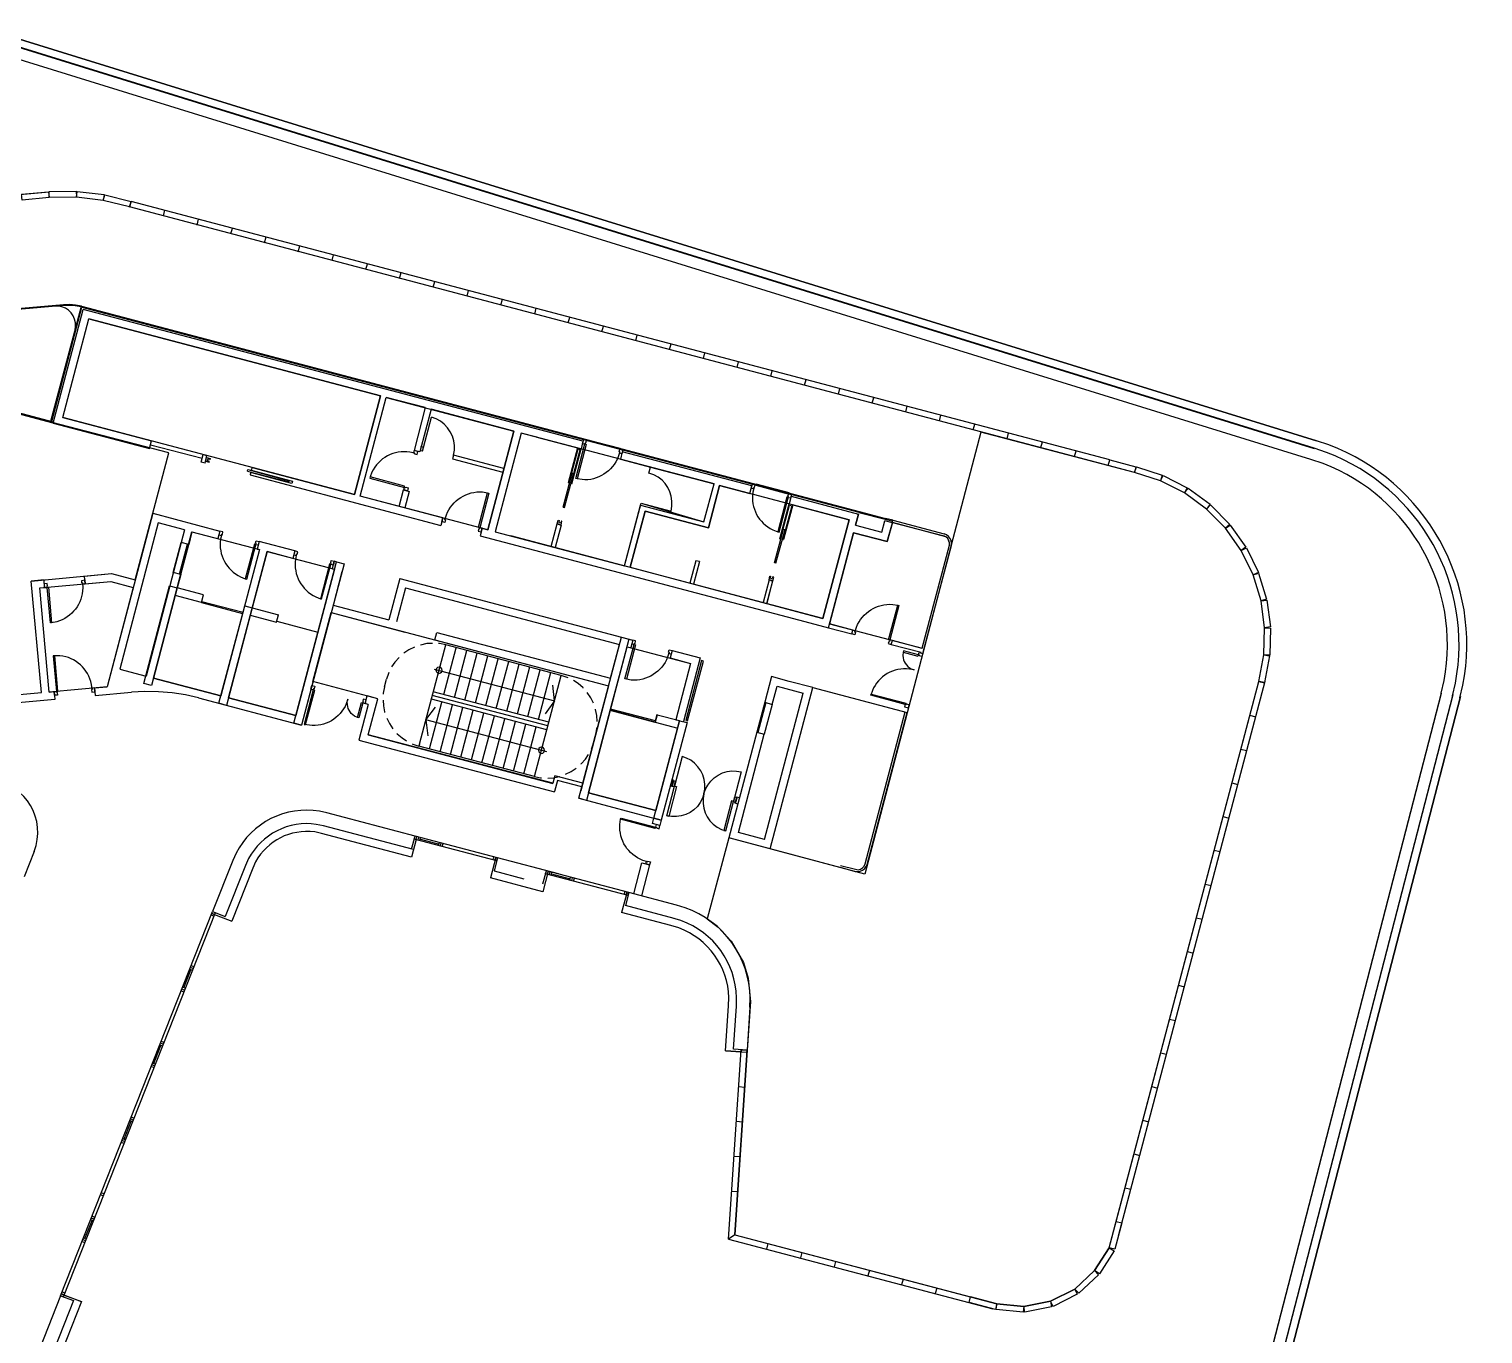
# Model space of a CAD drawing. Extents: x 0.3 to 10.6, y 1.3 to 8.
# Drawn here: x 6.334 to 10.585, y 3.837 to 7.653 of the extents above; entities that cross this region are included whole.
import ezdxf

# ---------------------------------------------------------------- set-up
doc = ezdxf.new("R2010")
doc.units = 0
for name, color, linetype in [('Coffee', 7, 'CONTINUOUS'), ('Doors', 7, 'CONTINUOUS'), ('Furnitures', 7, 'CONTINUOUS'), ('Offices', 7, 'CONTINUOUS'), ('Stairs', 7, 'CONTINUOUS'), ('Storage', 7, 'CONTINUOUS'), ('Toilets', 7, 'CONTINUOUS'), ('Walls', 7, 'CONTINUOUS')]:
    doc.layers.add(name, color=color, linetype=linetype)

msp = doc.modelspace()

# ---------------------------------------------------------------- linework, layer by layer
at = {"layer": 'Coffee', "color": 1}
msp.add_lwpolyline([(6.50879, 6.8054), (7.36199, 6.5798), (7.28579, 6.2918), (6.43259, 6.5168)], close=True, dxfattribs=at)
at = {"layer": 'Doors', "color": 3}
for points in [[(7.48799, 6.4292), (7.51079, 6.517399)], [(7.52459, 6.512599), (7.51079, 6.517399)], [(7.48499, 6.4184), (7.47719, 6.420199)], [(7.48499, 6.4184), (7.48799, 6.4292), (7.48019, 6.431599)], [(7.57559, 6.406999), (7.577989, 6.4208)], [(7.92119, 6.323), (7.919391, 6.3236), (7.945191, 6.422), (7.938591, 6.423799), (7.912791, 6.325399)], [(6.85019, 6.389), (6.86099, 6.385999), (6.86159, 6.388399), (6.85619, 6.3896), (6.857989, 6.3962)], [(6.85319, 6.3998), (6.86399, 6.3968), (6.863389, 6.3944), (6.857989, 6.396199)], [(7.46159, 6.4124), (7.44719, 6.415399)], [(8.06159, 6.4166), (8.05679, 6.4022)], [(6.97319, 6.360199), (6.974391, 6.364399)], [(6.97319, 6.360199), (7.09379, 6.3284)], [(6.97439, 6.364399), (7.09499, 6.332), (7.093789, 6.3284)], [(7.33679, 6.3566), (7.33139, 6.3428)], [(7.89599, 6.254599), (7.92179, 6.3536)], [(7.89959, 6.254), (7.92599, 6.3524), (7.92179, 6.353598)], [(7.95119, 6.334999), (7.93679, 6.337399)], [(8.16059, 6.3494), (8.14679, 6.354199)], [(7.66019, 6.298999), (7.67459, 6.2966)], [(8.45399, 6.3128), (8.45039, 6.2984)], [(7.89599, 6.254599), (7.89959, 6.253999)], [(8.12399, 6.2666), (8.21159, 6.2432), (8.21399, 6.2576)], [(7.54979, 6.2174), (7.55459, 6.2318)], [(7.87859, 6.2054), (7.88159, 6.2162), (7.88399, 6.215599), (7.882788, 6.210199), (7.888788, 6.208399)], [(7.88999, 6.2024), (7.89239, 6.2132), (7.89059, 6.2138), (7.888791, 6.2084)], [(6.89759, 6.1754), (6.89399, 6.161)], [(8.50919, 6.188), (8.52359, 6.182599)], [(8.51399, 6.091399), (8.54039, 6.1904), (8.54459, 6.189198)], [(8.51819, 6.0908), (8.54459, 6.189199)], [(7.11659, 6.1178), (7.11359, 6.1028)], [(8.51819, 6.0908), (8.51399, 6.0914)], [(6.95279, 6.0506), (6.96659, 6.045199)], [(8.49779, 6.0416), (8.50019, 6.053), (8.502589, 6.052399), (8.501391, 6.046999)], [(8.50859, 6.0392), (8.51159, 6.05), (8.50919, 6.0506), (8.507391, 6.0452), (8.501391, 6.046999)], [(6.49079, 6.0332), (6.49139, 6.0188)], [(6.83819, 5.9756), (6.95879, 5.9438)], [(6.83939, 5.9792), (6.95999, 5.9474)], [(7.17239, 5.992399), (7.18619, 5.987)], [(8.85959, 5.9702), (8.87399, 5.9678)], [(6.41519, 5.9192), (6.40019, 5.9168)], [(7.05839, 5.921), (7.17899, 5.8892)], [(8.74919, 5.8892), (8.75339, 5.9036)], [(8.20559, 5.8304), (8.20079, 5.816)], [(8.88959, 5.8304), (8.888989, 5.820799)], [(6.42419, 5.8202), (6.40919, 5.8202)], [(8.92259, 5.7788), (8.90819, 5.7812)], [(8.913589, 5.7818), (8.92259, 5.7788)], [(8.09519, 5.748799), (8.08079, 5.751199)], [(6.51899, 5.7218), (6.517191, 5.736199)], [(8.80019, 5.7182), (8.795389, 5.704399)], [(7.26659, 5.693599), (7.26179, 5.6798)], [(7.26479, 5.684), (7.266589, 5.693599)], [(8.16479, 5.6258), (8.03339, 5.6606)], [(8.16479, 5.6252), (8.03339, 5.659999)], [(8.16479, 5.6252), (8.03339, 5.659999)], [(8.16599, 5.6294), (8.03399, 5.6636)], [(7.15379, 5.6168), (7.13879, 5.619199)], [(7.29479, 5.6396), (7.28579, 5.643199)], [(8.25659, 5.5208), (8.24339, 5.5256), (8.221189, 5.4386)], [(8.21339, 5.4374), (8.21819, 5.456)], [(8.402989, 5.483), (8.41679, 5.4806), (8.39399, 5.3942)], [(8.30759, 5.4164), (8.30339, 5.4032)], [(8.307589, 5.4164), (8.30519, 5.4026)], [(8.307589, 5.4164), (8.309989, 5.4302)], [(8.307589, 5.4164), (8.312389, 5.4296)], [(8.39879, 5.3888), (8.40359, 5.4068)], [(8.06159, 5.327), (8.06399, 5.342)], [(8.21279, 5.3498), (8.19899, 5.352199)], [(8.358589, 5.312), (8.371789, 5.3078)], [(8.14319, 5.2172), (8.12879, 5.2214)]]:
    msp.add_lwpolyline(points, dxfattribs=at)
for points in [[(7.45799, 6.413599), (7.46159, 6.412401), (7.46159, 6.410602), (7.46879, 6.408803), (7.470589, 6.417802), (7.459789, 6.420202)], [(7.95959, 6.4394), (7.963189, 6.438198), (7.93679, 6.337398), (7.93259, 6.337999), (7.95959, 6.439399), (7.96019, 6.442999), (7.961989, 6.442398), (7.963788, 6.449598), (7.955388, 6.451998), (7.952388, 6.441198)], [(8.060389, 6.4124), (8.061591, 6.4166), (8.059791, 6.4166), (8.061591, 6.4238), (8.07059, 6.4214), (8.067591, 6.4106)], [(7.43159, 6.3122), (7.43219, 6.3164), (7.33139, 6.3428), (7.33079, 6.339199), (7.43159, 6.3122), (7.43519, 6.311599), (7.43579, 6.3128), (7.44299, 6.311001), (7.440591, 6.302601), (7.429791, 6.305001)], [(7.65179, 6.1946), (7.64819, 6.195798), (7.67459, 6.296598), (7.67879, 6.295397), (7.65179, 6.194597), (7.650591, 6.190997), (7.64939, 6.191598), (7.647591, 6.184398), (7.655991, 6.181998), (7.658991, 6.192798)], [(8.45279, 6.3086), (8.453988, 6.3128), (8.455788, 6.312199), (8.457587, 6.319399), (8.448587, 6.321799), (8.445587, 6.310999)], [(8.55359, 6.282199), (8.54999, 6.283401), (8.52359, 6.1826), (8.52719, 6.181402), (8.55359, 6.282202), (8.554791, 6.285802), (8.552992, 6.286402), (8.555392, 6.293602), (8.563792, 6.291203), (8.560792, 6.280403)], [(7.55099, 6.2216), (7.549789, 6.2174), (7.551588, 6.2174), (7.549789, 6.210199), (7.540789, 6.212599), (7.543788, 6.223399)], [(6.89639, 6.1718), (6.897591, 6.1754), (6.89939, 6.174799), (6.901189, 6.181999), (6.892189, 6.184399), (6.889189, 6.173599)], [(6.99719, 6.144799), (6.99359, 6.146001), (6.96659, 6.045201), (6.97079, 6.044002), (6.99719, 6.144802), (6.998391, 6.149002), (6.996592, 6.149602), (6.998391, 6.156202), (7.007391, 6.154403), (7.004391, 6.143003)], [(7.11599, 6.1136), (7.116591, 6.1178), (7.11839, 6.117199), (7.120189, 6.124399), (7.111789, 6.126799), (7.108789, 6.115399)], [(7.21679, 6.087199), (7.21259, 6.088401), (7.18619, 5.987001), (7.18979, 5.9864), (7.21679, 6.0872), (7.21739, 6.0908), (7.216189, 6.091401), (7.217988, 6.098601), (7.226388, 6.096201), (7.223989, 6.085401)], [(6.49079, 6.0296), (6.49079, 6.0332), (6.488991, 6.0332), (6.48839, 6.0404), (6.49739, 6.041598), (6.498591, 6.030198)], [(6.38699, 6.02), (6.39119, 6.0206), (6.40019, 5.9168), (6.39659, 5.9162), (6.38699, 6.02), (6.38699, 6.0242), (6.388191, 6.0242), (6.38759, 6.0314), (6.37859, 6.0308), (6.379792, 6.0194)], [(8.85119, 5.8664), (8.84759, 5.867), (8.87399, 5.9678), (8.87759, 5.9672), (8.85119, 5.8664), (8.849989, 5.8622), (8.84879, 5.8628), (8.84639, 5.855601), (8.85539, 5.853201), (8.85839, 5.864601)], [(8.75039, 5.892799), (8.749191, 5.8892), (8.75099, 5.888599), (8.749191, 5.881399), (8.740191, 5.883799), (8.743191, 5.894599)], [(8.10359, 5.8532), (8.10719, 5.852001), (8.08079, 5.751201), (8.07659, 5.7524), (8.10359, 5.8532), (8.10419, 5.856799), (8.10599, 5.856199), (8.107789, 5.863399), (8.099389, 5.865799), (8.096389, 5.854999)], [(8.20439, 5.8262), (8.205591, 5.8304), (8.203792, 5.8304), (8.205591, 5.837599), (8.214591, 5.8358), (8.211591, 5.8244)], [(8.93459, 5.822599), (8.89079, 5.834), (8.889591, 5.8304), (8.933391, 5.8184)], [(8.93639, 5.8298), (8.94719, 5.8268), (8.94479, 5.8178), (8.93759, 5.819599), (8.938191, 5.821398), (8.93459, 5.822597)], [(6.41459, 5.7158), (6.41879, 5.7164), (6.40919, 5.8202), (6.40499, 5.8202), (6.41459, 5.7158), (6.41519, 5.7122), (6.416392, 5.7122), (6.417593, 5.705), (6.408593, 5.704399), (6.407392, 5.7152)], [(6.51839, 5.725399), (6.51899, 5.7218), (6.517191, 5.721199), (6.517792, 5.713999), (6.526792, 5.7146), (6.525593, 5.726)], [(7.13879, 5.6192), (7.14299, 5.618599), (7.16939, 5.719399), (7.16519, 5.72)], [(7.15799, 5.7224), (7.16099, 5.7332), (7.16999, 5.7308), (7.168191, 5.7236), (7.166391, 5.7242), (7.16519, 5.72)], [(8.79539, 5.704399), (8.796591, 5.708), (8.897391, 5.6816), (8.89619, 5.678)], [(7.31039, 5.6822), (7.29839, 5.6384), (7.29479, 5.639598), (7.30619, 5.683398)], [(7.31759, 5.6804), (7.319989, 5.6912), (7.311589, 5.693599), (7.30979, 5.6864), (7.310992, 5.685799), (7.310391, 5.682199)], [(8.16479, 5.6258), (8.03339, 5.6606)], [(8.894389, 5.6708), (8.905189, 5.6678), (8.907589, 5.6762), (8.900389, 5.678599), (8.899789, 5.6768), (8.896188, 5.678001)], [(8.22479, 5.4524), (8.21819, 5.454199), (8.21459, 5.439199), (8.22059, 5.4374)], [(8.221189, 5.4386), (8.227189, 5.437398), (8.20499, 5.350398), (8.19899, 5.352198)], [(8.39759, 5.408), (8.40419, 5.406201), (8.39999, 5.391201), (8.39399, 5.393)], [(8.39399, 5.3942), (8.387989, 5.395999), (8.36579, 5.308999), (8.371789, 5.3078)], [(8.16599, 5.3192), (8.164789, 5.315), (8.063989, 5.342), (8.06519, 5.3456), (8.16599, 5.3192), (8.16959, 5.317999), (8.16959, 5.316199), (8.17619, 5.3144), (8.17859, 5.3234), (8.16779, 5.3264)], [(8.13959, 5.2184), (8.14319, 5.217201), (8.14379, 5.219), (8.15099, 5.217201), (8.148591, 5.208201), (8.137191, 5.211201)]]:
    msp.add_lwpolyline(points, close=True, dxfattribs=at)
for points in [[(7.57799, 6.4208), (7.58247, 6.45877), (7.55929, 6.497169), (7.52459, 6.512599)], [(7.44719, 6.415399), (7.40253, 6.42313), (7.35513, 6.39813), (7.33679, 6.3566)], [(8.05679, 6.4022), (8.041189, 6.35959), (7.996699, 6.330609), (7.95119, 6.334999)], [(8.21399, 6.2576), (8.21649, 6.29776), (8.19775, 6.332459), (8.16059, 6.3494)], [(7.55459, 6.2318), (7.56976, 6.274429), (7.61528, 6.30279), (7.66019, 6.298999)], [(8.45039, 6.2984), (8.44404, 6.251819), (8.46665, 6.20857), (8.50919, 6.188)], [(6.89399, 6.161), (6.88732, 6.11507), (6.91099, 6.07073), (6.95279, 6.0506)], [(7.11359, 6.1028), (7.10629, 6.05633), (7.1303, 6.01281), (7.17239, 5.992399)], [(6.49139, 6.0188), (6.490019, 5.97167), (6.46062, 5.93294), (6.41519, 5.9192)], [(8.75339, 5.9036), (8.77103, 5.94732), (8.81258, 5.973589), (8.85959, 5.9702)], [(6.51719, 5.736199), (6.50683, 5.78224), (6.47145, 5.81516), (6.42419, 5.8202)], [(8.20079, 5.816), (8.18562, 5.773369), (8.1401, 5.74501), (8.09519, 5.748799)], [(8.90819, 5.7812), (8.86281, 5.787099), (8.81676, 5.7605), (8.80019, 5.7182)], [(8.88899, 5.820799), (8.88981, 5.80338), (8.898389, 5.79029), (8.913589, 5.7818)], [(7.26179, 5.6798), (7.24351, 5.637429), (7.19974, 5.61066), (7.15379, 5.6168)], [(7.28579, 5.643199), (7.27142, 5.65348), (7.26451, 5.66626), (7.26479, 5.684)], [(8.309989, 5.4302), (8.314449, 5.4673), (8.291379, 5.5064), (8.25659, 5.5208)], [(8.312389, 5.4296), (8.326649, 5.46456), (8.3655, 5.48761), (8.402989, 5.483)], [(8.30339, 5.4032), (8.28886, 5.36794), (8.25044, 5.34621), (8.21279, 5.3498)], [(8.30519, 5.4026), (8.302089, 5.3633), (8.322789, 5.32836), (8.358589, 5.312)], [(8.12879, 5.2214), (8.08468, 5.2393), (8.0594, 5.27971), (8.06159, 5.327)]]:
    msp.add_open_spline(points, degree=3, dxfattribs=at)
at = {"layer": 'Furnitures', "color": 5}
msp.add_lwpolyline([(8.380189, 5.2874), (8.316723, 5.050538), (8.348936, 5.026705), (8.386778, 4.985709), (8.423043, 4.922639), (8.437234, 4.876913), (8.443541, 4.809112), (8.43359, 4.667), (8.39759, 4.127), (9.16379, 3.9248), (9.24299, 3.9176), (9.32099, 3.9326), (9.391789, 3.968), (9.449389, 4.0226), (9.49259, 4.0892), (9.92999, 5.744599), (9.944389, 5.8226), (9.946789, 5.9018), (9.936589, 5.9804), (9.913189, 6.0566), (9.878389, 6.128), (9.832189, 6.1928), (9.776989, 6.2492), (9.712789, 6.296), (9.641989, 6.332), (9.566389, 6.356), (9.116817, 6.474169), (8.777895, 5.181109)], close=True, dxfattribs=at)
at = {"layer": 'Furnitures', "color": 1}
msp.add_lwpolyline([(6.36539, 6.0182), (6.57359, 6.036799), (6.63899, 6.02), (6.56219, 5.7296), (6.39299, 5.714)], close=True, dxfattribs=at)
at = {"layer": 'Offices', "color": 5}
msp.add_lwpolyline([(5.07239, 5.5934), (6.37019, 5.7122), (6.34079, 6.038599), (6.57539, 6.060199), (6.64439, 6.0416), (6.743136, 6.413114), (6.01079, 6.6032), (5.97119, 6.604401), (4.98899, 6.512001)], close=True, dxfattribs=at)
at = {"layer": 'Offices', "color": 1}
msp.add_lwpolyline([(8.500789, 5.2556), (8.625589, 5.7272), (8.90159, 5.654), (8.777895, 5.181109)], close=True, dxfattribs=at)
at = {"layer": 'Stairs', "color": 6}
for points in [[(7.21739, 5.9462), (8.028589, 5.731999), (7.95359, 5.4476), (7.87139, 5.4692), (7.865389, 5.4476), (7.32599, 5.5892), (7.35359, 5.6942), (7.164166, 5.744955)], [(7.537189, 5.7698), (7.54079, 5.7728), (7.541991, 5.777), (7.54079, 5.7818), (7.537789, 5.7854), (7.532989, 5.786601), (7.528789, 5.7854), (7.525189, 5.7824), (7.523991, 5.7776), (7.525189, 5.7734), (7.52819, 5.7698), (7.53239, 5.768599)], [(7.537189, 5.7698), (7.54079, 5.7728), (7.541991, 5.777), (7.54079, 5.7818), (7.537789, 5.7854), (7.532989, 5.786601), (7.528789, 5.7854), (7.525189, 5.7824), (7.523991, 5.7776), (7.525189, 5.7734), (7.52819, 5.7698), (7.53239, 5.768599)], [(7.83659, 5.5352), (7.840189, 5.5388), (7.841391, 5.543), (7.840189, 5.5478), (7.83719, 5.5514), (7.83239, 5.552598), (7.82819, 5.5514), (7.82459, 5.5484), (7.823388, 5.5436), (7.82459, 5.5394), (7.827589, 5.5358), (7.831789, 5.534601)], [(7.83659, 5.5352), (7.84019, 5.5388), (7.841391, 5.543), (7.84019, 5.5478), (7.83719, 5.5514), (7.83239, 5.552598), (7.82819, 5.5514), (7.82459, 5.5484), (7.823389, 5.5436), (7.82459, 5.5394), (7.82759, 5.5358), (7.83179, 5.534601)]]:
    msp.add_lwpolyline(points, close=True, dxfattribs=at)
for points in [[(7.460989, 5.8454), (7.444789, 5.837599), (7.43039, 5.8274)], [(7.51379, 5.8562), (7.497589, 5.855599), (7.47899, 5.851399), (7.478389, 5.851399)], [(7.51499, 5.7092), (7.552789, 5.852)], [(7.552789, 5.852), (7.53419, 5.8556), (7.53179, 5.8556)], [(7.54679, 5.7068), (7.58339, 5.8436)], [(7.88999, 5.7626), (7.552789, 5.852)], [(7.577989, 5.6984), (7.613989, 5.835799)], [(7.60859, 5.6906), (7.64459, 5.8274)], [(7.416589, 5.8154), (7.415989, 5.814799), (7.403389, 5.800999), (7.394389, 5.787199)], [(7.518589, 5.7812), (7.87079, 5.6882), (7.865389, 5.7344)], [(7.639189, 5.6822), (7.675189, 5.8196)], [(7.66979, 5.6744), (7.70579, 5.8112)], [(7.700389, 5.666), (7.736989, 5.8034)], [(7.73099, 5.6582), (7.76759, 5.795)], [(7.762189, 5.6498), (7.798189, 5.7872)], [(7.37339, 5.729), (7.37939, 5.7512)], [(7.38659, 5.771), (7.385388, 5.7686), (7.379388, 5.7512)], [(7.79279, 5.642), (7.82879, 5.7788)], [(7.823389, 5.6336), (7.859389, 5.771)], [(7.84799, 5.6036), (7.88999, 5.7626)], [(7.910389, 5.755399), (7.90799, 5.756601), (7.88999, 5.762601)], [(7.954789, 5.725399), (7.954189, 5.726), (7.939789, 5.7386), (7.925989, 5.7476)], [(7.37339, 5.729), (7.36979, 5.711), (7.36979, 5.708)], [(7.475989, 5.5616), (7.511989, 5.6984)], [(7.511989, 5.6984), (7.51499, 5.7092)], [(7.850989, 5.615), (7.51319, 5.7038)], [(7.85399, 5.6258), (7.516189, 5.7146)], [(7.98479, 5.680999), (7.97639, 5.6972), (7.96619, 5.7122)], [(7.36919, 5.69), (7.370388, 5.6738), (7.373988, 5.655799), (7.373988, 5.654601)], [(7.84859, 5.5394), (7.49459, 5.632399), (7.52219, 5.6702)], [(7.505389, 5.5478), (7.541389, 5.6846)], [(7.84799, 5.6036), (7.51079, 5.693)], [(7.535989, 5.5394), (7.57199, 5.676799)], [(7.56659, 5.5316), (7.60259, 5.668399)], [(7.597189, 5.5232), (7.633189, 5.6606)], [(7.87079, 5.6882), (7.84319, 5.6504)], [(7.99559, 5.628199), (7.994391, 5.644999), (7.990791, 5.663), (7.99019, 5.664201)], [(7.37999, 5.6378), (7.38839, 5.6216), (7.397989, 5.6066)], [(7.49459, 5.632399), (7.49999, 5.5862)], [(7.62779, 5.5154), (7.66379, 5.6522)], [(7.658389, 5.507), (7.69499, 5.6444)], [(7.689589, 5.4992), (7.725589, 5.636)], [(7.72019, 5.4908), (7.75619, 5.628199)], [(7.750789, 5.483), (7.786789, 5.619799)], [(7.781389, 5.4746), (7.817389, 5.612)], [(7.40999, 5.5934), (7.41059, 5.592201), (7.42499, 5.580201), (7.43819, 5.571201)], [(7.81199, 5.4668), (7.84799, 5.6036)], [(7.45439, 5.5628), (7.456789, 5.561599), (7.474189, 5.555599)], [(7.81199, 5.4668), (7.474189, 5.5556)], [(7.475989, 5.5616), (7.47419, 5.5556)], [(7.475989, 5.5616), (7.47419, 5.5556)], [(7.948189, 5.5034), (7.94879, 5.504), (7.96079, 5.5178), (7.96979, 5.5316)], [(7.978189, 5.5478), (7.979391, 5.5502), (7.985391, 5.567599)], [(7.90319, 5.4734), (7.91939, 5.4812), (7.93439, 5.4914)], [(7.81199, 5.4668), (7.829989, 5.4632), (7.83299, 5.4632)], [(7.850989, 5.462), (7.86719, 5.463201), (7.885189, 5.466801), (7.886388, 5.467401)]]:
    msp.add_lwpolyline(points, dxfattribs=at)
at = {"layer": 'Storage', "color": 2}
for points in [[(8.674189, 5.9132), (8.945389, 5.841799), (9.025189, 6.143), (9.02579, 6.1502), (9.02039, 6.1634), (9.01499, 6.1682), (8.85839, 6.210199), (8.84339, 6.1538), (8.74499, 6.1796)], [(6.81059, 6.182599), (7.00799, 6.1304), (6.89519, 5.7026), (6.69779, 5.7548)], [(7.03019, 6.125), (7.22759, 6.072799), (7.11419, 5.644999), (6.91739, 5.6972)], [(8.08259, 5.8466), (8.26859, 5.797399), (8.225389, 5.633), (8.236189, 5.6306), (8.16719, 5.3672), (7.969789, 5.4194)]]:
    msp.add_lwpolyline(points, close=True, dxfattribs=at)
at = {"layer": 'Toilets', "color": 4}
for points in [[(7.37819, 6.5756), (7.751389, 6.477199), (7.675189, 6.1886), (7.30199, 6.287)], [(7.772989, 6.4712), (7.696789, 6.182599), (8.075389, 6.083), (8.123989, 6.2666), (8.307589, 6.2114), (8.33699, 6.322399)], [(8.35319, 6.318199), (8.320789, 6.194), (8.13539, 6.2432), (8.09159, 6.0788), (8.655589, 5.9294), (8.731789, 6.218)]]:
    msp.add_lwpolyline(points, close=True, dxfattribs=at)
at = {"layer": 'Walls', "color": 7}
for points in [[(10.09859, 6.449), (10.09859, 6.449), (10.09859, 6.449), (6.21119, 7.6526), (6.21119, 7.651999), (10.09859, 6.448399)], [(10.09199, 6.4268), (10.09199, 6.4268), (10.09199, 6.4268), (6.20459, 7.630399), (6.20459, 7.629799), (10.09199, 6.426199)], [(4.58459, 7.013), (6.39299, 7.1768)], [(6.62819, 7.1318), (6.63299, 7.1486)], [(9.49439, 6.3932), (6.63299, 7.1486)], [(9.48959, 6.3764), (6.62819, 7.1324)], [(6.72719, 7.106), (6.73139, 7.1228)], [(6.82559, 7.0796), (6.82979, 7.0964)], [(6.92459, 7.0538), (6.92879, 7.0706)], [(7.02299, 7.028), (7.02719, 7.0448)], [(7.12139, 7.001599), (7.12619, 7.0184)], [(7.22039, 6.9758), (7.22459, 6.9926)], [(7.31879, 6.9494), (7.32359, 6.9662)], [(7.41779, 6.923599), (7.42199, 6.940399)], [(7.51619, 6.897799), (7.52099, 6.9146)], [(7.61519, 6.8714), (7.61939, 6.8882)], [(7.71359, 6.8456), (7.71839, 6.862399)], [(6.39839, 6.506), (6.48719, 6.8426)], [(6.40079, 6.5048), (6.48899, 6.838999)], [(6.40499, 6.5006), (6.49259, 6.833)], [(6.43259, 6.516799), (6.50879, 6.8054)], [(6.48719, 6.8426), (8.76119, 6.241999)], [(6.48899, 6.838999), (8.76059, 6.239599)], [(7.95359, 6.447199), (6.49259, 6.833)], [(7.36199, 6.5798), (6.50879, 6.8054)], [(7.81259, 6.8192), (7.81679, 6.836)], [(7.91099, 6.7934), (7.91519, 6.8102)], [(8.00939, 6.766999), (8.01419, 6.783799)], [(6.83639, 6.7424), (6.83639, 6.741799)], [(8.10839, 6.741199), (8.11259, 6.758)], [(8.20679, 6.7154), (8.21159, 6.7322)], [(8.30579, 6.689), (8.30999, 6.705799)], [(8.40419, 6.663199), (8.40899, 6.679999)], [(8.50319, 6.6368), (8.50739, 6.6536)], [(8.60159, 6.611), (8.60639, 6.6278)], [(8.70059, 6.584599), (8.70479, 6.6014)], [(6.40499, 6.5006), (6.08879, 6.584)], [(6.40559, 6.5036), (6.08999, 6.586999)], [(7.28579, 6.2918), (7.36199, 6.5798)], [(7.30199, 6.287), (7.37819, 6.5756)], [(7.49279, 6.5456), (7.37819, 6.5756)], [(8.79899, 6.5588), (8.80379, 6.5756)], [(8.89799, 6.533), (8.90219, 6.5498)], [(6.43259, 6.516799), (6.69239, 6.4484)], [(7.49279, 6.5456), (7.45979, 6.4202)], [(7.50959, 6.5408), (7.47659, 6.416), (7.45979, 6.4202)], [(7.75139, 6.477199), (7.50959, 6.5408)], [(8.99639, 6.506599), (9.00059, 6.523399)], [(6.40499, 6.5006), (6.68639, 6.426199)], [(7.67519, 6.1886), (7.75139, 6.477199)], [(7.77299, 6.4712), (7.69679, 6.182599)], [(7.81919, 6.4592), (7.77299, 6.4712)], [(9.09479, 6.4808), (9.09959, 6.4976)], [(9.19379, 6.4544), (9.19799, 6.4712)], [(6.68639, 6.426199), (6.69239, 6.4484)], [(6.68939, 6.436999), (6.84059, 6.3974)], [(7.81919, 6.4592), (7.93739, 6.427999)], [(7.93739, 6.427999), (7.91039, 6.326)], [(7.92119, 6.323), (7.94819, 6.425)], [(7.95359, 6.447199), (7.94819, 6.425)], [(9.29219, 6.4286), (9.29699, 6.445399)], [(9.39119, 6.402799), (9.39539, 6.419599)], [(6.83759, 6.385999), (6.84359, 6.4082)], [(6.84899, 6.383), (6.83759, 6.385999)], [(6.84359, 6.4082), (6.85439, 6.405199)], [(6.84899, 6.383), (6.85439, 6.405199)], [(6.85019, 6.389), (6.85319, 6.3998)], [(7.72199, 6.3674), (7.57559, 6.4064), (7.57259, 6.3956), (7.71959, 6.3572)], [(8.06879, 6.4166), (8.06339, 6.395)], [(8.06339, 6.395), (8.15159, 6.3716), (8.33699, 6.322399)], [(8.44139, 6.294799), (8.44739, 6.317), (8.06879, 6.4166)], [(9.48959, 6.3764), (9.49439, 6.3932)], [(6.98039, 6.3488), (7.53779, 6.2012)], [(6.98219, 6.355999), (6.980391, 6.3488)], [(6.98639, 6.3704), (6.98399, 6.362599), (7.10459, 6.330799), (7.102791, 6.324199), (6.982191, 6.355999)], [(6.98639, 6.3704), (7.28579, 6.2918)], [(8.14679, 6.354199), (8.15159, 6.3716)], [(8.14679, 6.354199), (8.15159, 6.3716)], [(7.41659, 6.256999), (7.42919, 6.305599), (7.44599, 6.3008), (7.43339, 6.252799)], [(7.91279, 6.3254), (7.91039, 6.326)], [(8.30759, 6.2114), (8.33699, 6.322399)], [(8.32079, 6.194), (8.35319, 6.318199)], [(8.35319, 6.318199), (8.44139, 6.294799)], [(7.54379, 6.2234), (7.30199, 6.287)], [(8.56739, 6.2618), (8.73179, 6.218), (8.65559, 5.9294), (7.74299, 6.1706)], [(8.07539, 6.082999), (8.12219, 6.2606)], [(8.12219, 6.2606), (8.123989, 6.2666)], [(8.12219, 6.2606), (8.30759, 6.2114)], [(8.52959, 6.1622), (8.55659, 6.2642)], [(8.52959, 6.1622), (8.531389, 6.161599), (8.557789, 6.260599), (8.564389, 6.2588), (8.537989, 6.1598)], [(8.56739, 6.2618), (8.54039, 6.1598)], [(8.56259, 6.286399), (8.55659, 6.2642)], [(8.56259, 6.286399), (8.75939, 6.2342)], [(6.69599, 6.2366), (6.56219, 5.729599)], [(6.71219, 6.2084), (6.59939, 5.7812)], [(6.69599, 6.2366), (6.89219, 6.1844)], [(6.78899, 6.1886), (6.71219, 6.2084)], [(7.54379, 6.2234), (7.53779, 6.2012)], [(8.09159, 6.078799), (8.13539, 6.2432)], [(8.13539, 6.2432), (8.32079, 6.194)], [(8.74499, 6.1796), (8.84339, 6.1538), (8.85839, 6.2084), (8.83619, 6.214399)], [(8.75099, 6.201799), (8.75939, 6.2342)], [(8.75939, 6.2342), (8.75099, 6.201799), (8.82779, 6.1814), (8.83619, 6.214399)], [(8.76119, 6.241999), (8.760589, 6.239)], [(8.76059, 6.239), (8.83739, 6.2192)], [(8.76119, 6.241999), (8.83799, 6.2216)], [(8.83739, 6.2192), (8.83799, 6.221599)], [(8.83739, 6.2192), (8.85959, 6.2132)], [(8.86019, 6.2162), (8.83799, 6.2216)], [(8.85839, 6.2084), (8.860189, 6.2162)], [(8.85839, 6.210199), (9.00899, 6.1706)], [(8.86019, 6.2162), (9.01019, 6.176599)], [(6.78899, 6.1886), (6.67619, 5.7608)], [(6.81059, 6.182599), (6.80099, 6.1454)], [(6.81059, 6.182599), (6.88619, 6.1628)], [(6.89219, 6.1844), (6.88619, 6.1628)], [(7.65899, 6.1928), (7.65299, 6.1706)], [(7.65299, 6.1706), (8.60279, 5.920399), (8.67179, 5.9018)], [(7.65899, 6.1928), (7.67519, 6.1886)], [(7.66919, 6.1664), (7.66919, 6.165799)], [(7.66919, 6.1664), (7.66919, 6.165799)], [(7.66919, 6.1664), (7.66919, 6.165799)], [(7.69679, 6.182599), (7.74299, 6.1706)], [(7.86119, 6.1394), (7.87859, 6.2054), (7.88999, 6.2024)], [(7.88999, 6.2024), (7.87259, 6.136399)], [(7.87859, 6.2054), (7.88999, 6.2024)], [(8.67179, 5.9018), (8.74499, 6.1796)], [(9.02519, 6.143), (9.02579, 6.1502), (9.023991, 6.157399), (9.020391, 6.163399), (9.014991, 6.1682), (9.008991, 6.1706)], [(9.03059, 6.1418), (9.03119, 6.148999), (9.03059, 6.1562), (9.02759, 6.163399), (9.02279, 6.1688), (9.01679, 6.1736), (9.01019, 6.176599)], [(6.77759, 6.057799), (6.75599, 6.0638), (6.77879, 6.1514)], [(7.00799, 6.1304), (6.89519, 5.7026)], [(7.03019, 6.125), (6.98639, 5.96)], [(7.00739, 6.1544), (7.00139, 6.1322), (7.00799, 6.130401)], [(7.11179, 6.1268), (7.00739, 6.1544)], [(7.10579, 6.104599), (7.03019, 6.125)], [(7.11179, 6.1268), (7.10579, 6.104599)], [(8.53799, 6.1598), (8.54039, 6.1598)], [(8.94539, 5.841799), (9.02519, 6.143)], [(9.03059, 6.1418), (8.94779, 5.829199)], [(7.22099, 6.074), (7.22639, 6.096199)], [(7.23299, 6.0944), (7.22639, 6.096199)], [(8.29439, 6.0956), (8.28359, 6.097999), (8.26619, 6.032599)], [(8.29439, 6.0956), (8.27699, 6.0296)], [(6.37019, 5.7122), (6.34079, 6.038599)], [(6.37979, 6.0194), (6.377991, 6.0422), (6.340791, 6.038599)], [(6.49859, 6.030199), (6.49619, 6.053), (6.57539, 6.060199)], [(6.49859, 6.030199), (6.57359, 6.036799)], [(6.57359, 6.036799), (6.63899, 6.02)], [(6.57539, 6.060199), (6.64439, 6.0416)], [(6.77759, 6.057799), (6.76739, 6.0182)], [(7.22759, 6.072799), (7.11419, 5.644999)], [(7.22099, 6.074599), (7.22759, 6.0728)], [(7.22099, 6.074), (7.22759, 6.072798)], [(7.24919, 6.0668), (7.22339, 5.9684)], [(7.41839, 6.0458), (7.38659, 5.9252)], [(7.41839, 6.0458), (8.09939, 5.8658)], [(8.49779, 6.0416), (8.48039, 5.9762)], [(8.49119, 5.973199), (8.50859, 6.0392), (8.49779, 6.0416), (8.50859, 6.0392)], [(6.36539, 6.0182), (6.37979, 6.019401)], [(6.39299, 5.714), (6.36539, 6.0182)], [(6.76139, 5.996), (6.69779, 5.7548)], [(6.83819, 5.9762), (6.76139, 5.996)], [(6.84419, 5.9978), (6.76739, 6.0182)], [(6.83819, 5.9762), (6.84419, 5.9978)], [(6.83819, 5.9756), (6.84419, 5.9978)], [(7.43459, 6.0182), (7.40819, 5.9192)], [(7.43459, 6.0182), (8.06039, 5.852599)], [(8.50619, 6.0314), (8.49119, 5.973199)], [(6.98639, 5.96), (7.06319, 5.9402)], [(7.22339, 5.9684), (7.38659, 5.9252)], [(6.98099, 5.9384), (6.91739, 5.6972)], [(6.98099, 5.9384), (7.05779, 5.917999)], [(7.05779, 5.917999), (7.06319, 5.9402)], [(7.21739, 5.9462), (7.13039, 5.617399)], [(7.21739, 5.9462), (7.43279, 5.8892)], [(8.67179, 5.9018), (8.74019, 5.8838), (8.74319, 5.894599), (8.67419, 5.9132)], [(7.52039, 5.8664), (7.52639, 5.888), (8.03459, 5.7542)], [(7.52039, 5.8664), (8.02859, 5.731999)], [(7.52039, 5.8664), (8.02859, 5.731999)], [(7.96979, 5.4194), (8.03879, 5.6822), (8.08259, 5.8466)], [(8.03459, 5.7542), (8.06039, 5.852599)], [(8.08259, 5.8466), (8.09339, 5.8442)], [(8.09939, 5.8658), (8.09339, 5.844199)], [(8.21459, 5.835799), (8.20859, 5.8136)], [(8.21459, 5.835799), (8.29679, 5.8136)], [(8.85539, 5.8532), (8.94239, 5.8304)], [(8.94539, 5.8412), (8.85839, 5.8646)], [(6.59939, 5.7812), (6.67619, 5.7608)], [(8.20859, 5.8136), (8.26859, 5.797399)], [(8.26859, 5.797399), (8.22539, 5.633)], [(8.29679, 5.8136), (8.24759, 5.6276)], [(6.69779, 5.7548), (6.89519, 5.7026)], [(8.50499, 5.759), (8.48519, 5.684)], [(8.62559, 5.7272), (8.55659, 5.7452), (8.50499, 5.759)], [(9.51299, 4.166), (9.92999, 5.744599)], [(9.51959, 4.124), (9.94799, 5.7458)], [(9.92999, 5.744599), (9.94619, 5.740399)], [(5.07239, 5.594), (6.37019, 5.7122)], [(6.39299, 5.714), (6.40739, 5.715198)], [(6.40739, 5.7152), (6.409189, 5.6924)], [(6.52559, 5.726), (6.56219, 5.729599)], [(6.52559, 5.726), (6.52799, 5.7038)], [(6.52799, 5.7038), (6.63419, 5.7134)], [(6.82979, 5.6966), (6.79139, 5.7056), (6.75239, 5.7116), (6.71279, 5.7146), (6.67319, 5.7152), (6.63419, 5.713401)], [(6.82979, 5.6966), (7.13039, 5.617399)], [(6.91739, 5.6972), (7.11419, 5.644999)], [(7.32599, 5.678), (7.31699, 5.6804), (7.32299, 5.7026)], [(7.32599, 5.5892), (7.35359, 5.6942), (7.32299, 5.7026)], [(8.02859, 5.731999), (7.94759, 5.4248)], [(8.48459, 5.2832), (8.59799, 5.711)], [(8.50079, 5.2556), (8.62559, 5.7272)], [(8.50679, 5.678), (8.52119, 5.7308), (8.59799, 5.711)], [(8.50679, 5.678), (8.52119, 5.7308)], [(6.40919, 5.6924), (5.06339, 5.5706)], [(6.40919, 5.693), (6.40919, 5.692399)], [(7.32599, 5.678), (7.29839, 5.573)], [(8.48519, 5.684), (8.50679, 5.678), (8.48399, 5.5904)], [(8.75099, 5.1956), (8.75819, 5.194401), (8.76539, 5.1962), (8.77139, 5.1998), (8.77619, 5.2052), (8.77919, 5.2112), (8.89619, 5.6558)], [(8.78459, 5.21), (8.90159, 5.654)], [(8.16479, 5.6258), (8.23079, 5.6084)], [(8.16479, 5.6258), (8.23079, 5.6084)], [(8.17079, 5.647399), (8.23619, 5.6306)], [(9.90359, 5.6462), (9.92039, 5.6414)], [(7.29839, 5.573), (7.87079, 5.4218)], [(7.32599, 5.5892), (7.86539, 5.447)], [(8.46179, 5.5964), (8.38019, 5.2874)], [(8.40839, 5.3036), (8.48399, 5.5904)], [(9.87779, 5.5472), (9.89399, 5.543)], [(7.95359, 5.4476), (7.87139, 5.4692), (7.86539, 5.4476)], [(7.94219, 5.4038), (7.95059, 5.4368), (7.87979, 5.4554), (7.87079, 5.423)], [(8.21819, 5.456), (8.21399, 5.457198)], [(9.85139, 5.4488), (9.86819, 5.444)], [(7.94159, 5.4032), (8.18279, 5.3396)], [(7.96979, 5.4194), (8.16719, 5.3672)], [(8.21339, 5.4374), (8.20919, 5.438601)], [(8.41139, 5.405), (8.40359, 5.406799)], [(7.20539, 5.3612), (7.18379, 5.3654)], [(7.46279, 5.2928), (7.20539, 5.3612)], [(8.40659, 5.3864), (8.39879, 5.388799)], [(7.19519, 5.3228), (7.17419, 5.327)], [(7.45799, 5.2532), (7.19519, 5.3228)], [(8.15699, 5.3294), (8.16119, 5.345)], [(8.17859, 5.3234), (8.15699, 5.3294)], [(8.18279, 5.3396), (8.17859, 5.3234)], [(9.82559, 5.3498), (9.84179, 5.3456)], [(7.18979, 5.3006), (7.16939, 5.3048)], [(7.45259, 5.231), (7.18979, 5.3006)], [(7.45259, 5.2544), (7.46279, 5.2928)], [(7.46579, 5.2826), (7.45259, 5.231)], [(7.46039, 5.2838), (7.46279, 5.2928)], [(7.70159, 5.2208), (7.46039, 5.2838)], [(7.70399, 5.2292), (7.46279, 5.2928)], [(7.46579, 5.2826), (7.468189, 5.291)], [(7.47179, 5.2814), (7.473589, 5.2898)], [(7.47719, 5.2796), (7.478989, 5.2886)], [(7.47839, 5.2838), (7.53299, 5.2694)], [(7.53179, 5.2652), (7.53419, 5.2736)], [(7.53719, 5.264), (7.53959, 5.2724)], [(7.54259, 5.2622), (7.54499, 5.2712)], [(8.50079, 5.2556), (8.38019, 5.2874)], [(8.48459, 5.2832), (8.40839, 5.3036)], [(6.34919, 5.2478), (6.31979, 5.174)], [(6.34919, 5.2478), (6.35459, 5.2652)], [(6.93959, 5.2424), (6.92999, 5.2214)], [(7.45259, 5.2322), (7.45259, 5.231599)], [(7.69859, 5.2304), (7.68299, 5.1704)], [(7.69079, 5.2238), (7.69319, 5.2322)], [(7.70399, 5.2292), (7.69379, 5.1908), (7.78139, 5.168)], [(7.69619, 5.222), (7.698589, 5.2304)], [(7.70159, 5.2202), (7.70399, 5.2292)], [(7.88219, 5.1824), (7.70399, 5.2292)], [(9.79979, 5.2514), (9.81599, 5.2472)], [(6.92999, 5.2214), (6.87059, 5.072)], [(6.96719, 5.207), (6.90779, 5.0576)], [(6.98819, 5.1986), (6.92699, 5.0438)], [(6.97619, 5.2268), (6.96719, 5.207)], [(6.99659, 5.2172), (6.98819, 5.1986)], [(7.85219, 5.1902), (7.83599, 5.1302)], [(7.83659, 5.153), (7.84679, 5.1914)], [(7.84439, 5.183), (7.846789, 5.1914)], [(8.08799, 5.1278), (7.84679, 5.1914)], [(7.84979, 5.1812), (7.85219, 5.1896)], [(7.85519, 5.18), (7.857589, 5.1884)], [(7.86059, 5.1782), (7.86299, 5.1872)], [(8.10299, 5.1242), (8.12639, 5.2142)], [(8.14859, 5.2082), (8.12459, 5.1182)], [(8.12639, 5.2142), (8.14859, 5.2082)], [(8.70539, 5.2016), (8.74979, 5.1896)], [(8.70659, 5.207), (8.75099, 5.1956)], [(8.74979, 5.1896), (8.75699, 5.188999), (8.76479, 5.1902), (8.77139, 5.1926), (8.77739, 5.1974), (8.78159, 5.2034), (8.78459, 5.21)], [(7.83599, 5.1296), (7.68299, 5.1704)], [(7.68299, 5.1704), (7.68299, 5.169799)], [(8.08559, 5.1194), (7.84439, 5.1824)], [(7.86179, 5.1824), (7.91639, 5.168)], [(7.91579, 5.1638), (7.917589, 5.1722)], [(7.92119, 5.1626), (7.922989, 5.171)], [(7.92659, 5.1608), (7.92899, 5.1698)], [(9.77339, 5.1524), (9.79019, 5.1482)], [(8.08259, 5.129), (8.06639, 5.069)], [(8.07479, 5.1224), (8.076589, 5.1308)], [(8.08799, 5.1278), (8.07779, 5.0894)], [(8.08019, 5.1206), (8.081989, 5.129)], [(8.08559, 5.1188), (8.087989, 5.1278)], [(8.22719, 5.0912), (8.08799, 5.1278)], [(6.42659, 3.9488), (6.87059, 5.072)], [(6.43499, 3.9458), (6.87899, 5.069)], [(6.87479, 5.0582), (6.86639, 5.0618)], [(6.86819, 5.0666), (6.92699, 5.0438)], [(6.87659, 5.0636), (6.86819, 5.0666)], [(6.87059, 5.072), (6.90779, 5.0576)], [(8.21099, 5.0312), (8.06639, 5.069)], [(8.21999, 5.0522), (8.07779, 5.0894)], [(8.25239, 5.0834), (8.22719, 5.0912)], [(8.23439, 5.024), (8.21099, 5.0312)], [(8.24039, 5.0456), (8.21699, 5.0528)], [(9.74759, 5.054), (9.76379, 5.0498)], [(9.72119, 4.955), (9.73799, 4.9508)], [(6.78719, 4.8488), (6.80759, 4.9016)], [(6.81179, 4.8998), (6.80339, 4.9034)], [(6.81419, 4.9052), (6.80579, 4.9088)], [(6.81599, 4.9106), (6.80759, 4.9142)], [(6.79139, 4.8476), (6.78299, 4.8506)], [(9.69539, 4.8566), (9.71159, 4.8524)], [(6.78719, 4.836799), (6.77879, 4.8398)], [(6.78899, 4.8422), (6.78059, 4.8452)], [(8.37959, 4.7966), (8.380191, 4.8206)], [(8.40239, 4.7954), (8.40299, 4.82)], [(8.44199, 4.7924), (8.44259, 4.8194)], [(8.37059, 4.6652), (8.37959, 4.7966)], [(8.39399, 4.6694), (8.40239, 4.7954)], [(8.44199, 4.7924), (8.43359, 4.667), (8.39399, 4.669399)], [(9.66899, 4.7576), (9.68579, 4.7534)], [(6.69899, 4.6274), (6.71999, 4.6802)], [(6.72419, 4.6784), (6.71579, 4.682)], [(6.72659, 4.6838), (6.71819, 4.6874)], [(6.72839, 4.6892), (6.71999, 4.6928)], [(8.37059, 4.6652), (8.41619, 4.6622)], [(8.41619, 4.6622), (8.37059, 4.6652)], [(8.37959, 4.1144), (8.41679, 4.6676)], [(8.39759, 4.127), (8.43359, 4.667)], [(8.41679, 4.6676), (8.416189, 4.6622), (8.432989, 4.660998), (8.43359, 4.666998)], [(9.64319, 4.6592), (9.65939, 4.655)], [(6.69959, 4.6154), (6.69119, 4.619)], [(6.70139, 4.6208), (6.69299, 4.6238)], [(6.70319, 4.6262), (6.69479, 4.6292)], [(8.40959, 4.5602), (8.42639, 4.558999)], [(9.61739, 4.5608), (9.63359, 4.556)], [(6.63899, 4.4624), (6.63059, 4.466)], [(6.64079, 4.4678), (6.63239, 4.4708)], [(6.61199, 4.406), (6.63299, 4.4588)], [(6.63719, 4.457), (6.62819, 4.4606)], [(8.40239, 4.4588), (8.41979, 4.457601)], [(9.59099, 4.4618), (9.60779, 4.4576)], [(6.61199, 4.394), (6.60359, 4.397)], [(6.61379, 4.3994), (6.60539, 4.4024)], [(6.61619, 4.4042), (6.60779, 4.4078)], [(8.39579, 4.3568), (8.41259, 4.355601)], [(9.56519, 4.3634), (9.58139, 4.3586)], [(8.38919, 4.2548), (8.40599, 4.253601)], [(9.53879, 4.2644), (9.55559, 4.2602)], [(6.55139, 4.241), (6.54299, 4.244)], [(6.55379, 4.2464), (6.54539, 4.2494)], [(6.49739, 4.1162), (6.51839, 4.169)], [(6.52259, 4.1672), (6.51419, 4.1702)], [(6.52439, 4.1726), (6.51599, 4.1756)], [(6.52679, 4.1774), (6.51839, 4.181)], [(9.49259, 4.0892), (9.51299, 4.166), (9.52919, 4.1618), (9.50939, 4.085), (9.49259, 4.0892), (9.44939, 4.0226)], [(9.51299, 4.166), (9.52919, 4.1618)], [(8.39759, 4.127), (8.37959, 4.1144)], [(8.39759, 4.127), (9.08699, 3.9452)], [(6.49739, 4.1036), (6.48899, 4.1072)], [(6.49919, 4.109), (6.49079, 4.1126)], [(6.50159, 4.1144), (6.49319, 4.118)], [(8.37959, 4.1144), (9.15239, 3.9104)], [(8.49479, 4.1012), (8.49059, 4.085)], [(9.49259, 4.0892), (9.50699, 4.0796), (9.46379, 4.013), (9.44939, 4.0226), (9.39179, 3.968)], [(8.59379, 4.0754), (8.58959, 4.0592)], [(8.69219, 4.049), (8.68799, 4.0328)], [(8.79119, 4.0232), (8.78699, 4.007)], [(8.88959, 3.9968), (8.88539, 3.9806)], [(9.44939, 4.0226), (9.46139, 4.01), (9.40319, 3.956), (9.39179, 3.968), (9.32099, 3.9326)], [(6.42839, 3.9542), (6.48659, 3.9314)], [(6.43679, 3.9512), (6.42839, 3.9542)], [(6.43919, 3.956), (6.43079, 3.9596)], [(8.98859, 3.971), (8.98379, 3.9548)], [(9.39179, 3.968), (9.39899, 3.953), (9.32819, 3.917), (9.32099, 3.9326), (9.24299, 3.9176)], [(6.42659, 3.9488), (6.34139, 3.7328)], [(6.46379, 3.9344), (6.37799, 3.7178)], [(6.48719, 3.9314), (6.39959, 3.71)], [(6.43499, 3.9458), (6.42659, 3.9488)], [(6.42659, 3.9488), (6.46379, 3.9344)], [(6.43679, 3.9506), (6.48719, 3.9314)], [(9.16379, 3.9248), (9.15959, 3.908), (9.08279, 3.9284), (9.08699, 3.9452)], [(9.24299, 3.9176), (9.241191, 3.9008), (9.161991, 3.908), (9.16379, 3.9248), (9.08699, 3.9452)], [(9.32099, 3.9326), (9.32399, 3.9158), (9.24599, 3.9008), (9.24299, 3.9176), (9.16379, 3.9248)]]:
    msp.add_lwpolyline(points, dxfattribs=at)
at = {"layer": 'Walls', "color": 1}
for points in [[(10.09859, 6.449), (6.21119, 7.6526), (6.21119, 7.651999), (10.09859, 6.448399)], [(10.09199, 6.4268), (6.20459, 7.630399), (6.20459, 7.629799), (10.09199, 6.426199)], [(9.44339, 1.762399), (10.46399, 5.711), (10.463389, 5.711), (9.442789, 1.762399)], [(9.47639, 1.753999), (10.49819, 5.7068), (10.497589, 5.7068), (9.475789, 1.753999)], [(9.49859, 1.748598), (10.51979, 5.7014), (10.519189, 5.7014), (9.497989, 1.748598)]]:
    msp.add_lwpolyline(points, close=True, dxfattribs=at)
for points in [[(10.08239, 6.394399), (6.20999, 7.5932)], [(6.43499, 6.8462), (5.27219, 6.7448), (5.26619, 6.743001), (5.26079, 6.738801), (5.25779, 6.7328)], [(6.48719, 6.8426), (6.46979, 6.8456), (6.45239, 6.846798), (6.43499, 6.846198)], [(6.48659, 6.8402), (6.46919, 6.843199), (6.45239, 6.844401), (6.43499, 6.8438)], [(6.43499, 6.8438), (5.27219, 6.7424)], [(6.41939, 6.8426), (6.40859, 6.8426)], [(6.46859, 6.7718), (6.470389, 6.7826)], [(10.12799, 6.4148), (10.09199, 6.4268)], [(10.13459, 6.436399), (10.09859, 6.449)], [(6.85139, 6.3938), (6.850189, 6.389), (6.853189, 6.3998)], [(10.11779, 6.3824), (10.08239, 6.394399)], [(8.86019, 6.2162), (9.01019, 6.176599)], [(7.88399, 6.203599), (7.87919, 6.204801)], [(6.77459, 6.059), (6.79739, 6.146599)], [(6.77759, 6.057799), (6.80099, 6.1454), (6.77879, 6.1514)], [(8.50319, 6.0404), (8.50799, 6.039201)], [(10.46339, 5.711), (10.47179, 5.7476)], [(10.49639, 5.7026), (10.50479, 5.7398)], [(10.51799, 5.6972), (10.52639, 5.733799)], [(8.48519, 5.684), (8.46179, 5.5964), (8.48399, 5.5904)], [(8.48819, 5.683399), (8.46539, 5.5952)], [(7.99139, 5.5898), (7.99439, 5.6078), (7.994991, 5.610199)]]:
    msp.add_lwpolyline(points, dxfattribs=at)
at = {"layer": 'Walls', "color": 7}
for points in [[(6.39299, 7.16), (6.31379, 7.152199), (6.312589, 7.1696), (6.391189, 7.1768)], [(6.47279, 7.1612), (6.39299, 7.160001), (6.39299, 7.177401), (6.47219, 7.178602)], [(6.55139, 7.1516), (6.47279, 7.1612), (6.474589, 7.178), (6.553789, 7.1684)], [(6.62819, 7.1324), (6.55139, 7.1516), (6.55559, 7.1678), (6.63239, 7.1486)], [(7.96379, 6.449599), (7.96439, 6.4526), (8.06219, 6.4268), (8.06159, 6.423799)], [(9.56639, 6.355999), (9.48959, 6.3764), (9.49439, 6.3932), (9.57059, 6.3728)], [(6.98399, 6.362599), (6.98459, 6.364999)], [(9.64199, 6.332), (9.56639, 6.355999), (9.57179, 6.3722), (9.64739, 6.3482)], [(9.71279, 6.296), (9.64199, 6.332), (9.64979, 6.347), (9.72059, 6.311)], [(8.55659, 6.292999), (8.55719, 6.296), (8.45999, 6.3218), (8.45939, 6.3188)], [(9.77699, 6.2492), (9.71279, 6.296), (9.72299, 6.309799), (9.78719, 6.262999)], [(9.83219, 6.1928), (9.77699, 6.2492), (9.78899, 6.261199), (9.84479, 6.2042)], [(7.87859, 6.2054), (7.88999, 6.2024)], [(9.87839, 6.128), (9.83279, 6.1928), (9.84659, 6.2024), (9.89219, 6.1376)], [(9.91319, 6.0566), (9.87839, 6.128), (9.89399, 6.1352), (9.92879, 6.0638)], [(7.23299, 6.0944), (7.25519, 6.089), (7.13039, 5.617399), (7.10879, 5.6228)], [(8.50859, 6.0392), (8.49779, 6.0416)], [(9.93659, 5.9804), (9.91319, 6.0566), (9.92939, 6.0614), (9.95279, 5.985799)], [(6.74519, 6.024199), (6.76739, 6.0182), (6.69179, 5.7332), (6.67019, 5.7386)], [(6.96479, 5.966), (6.98639, 5.96), (6.91139, 5.675), (6.88919, 5.680999)], [(9.94679, 5.9018), (9.93659, 5.9804), (9.95339, 5.982799), (9.96359, 5.904199)], [(8.06639, 5.8748), (8.08799, 5.8688), (7.96379, 5.3972), (7.94159, 5.4032)], [(9.94439, 5.822599), (9.946789, 5.9018), (9.96419, 5.901199), (9.96179, 5.821999)], [(8.30039, 5.8064), (8.25419, 5.6306), (8.25959, 5.629401), (8.30579, 5.804601)], [(9.92999, 5.744599), (9.94439, 5.822599), (9.96119, 5.8196), (9.94679, 5.7416)], [(9.44279, 1.762399), (9.44279, 1.762399), (9.44279, 1.762399), (9.44339, 1.762399), (10.46399, 5.711), (10.46339, 5.711)], [(9.47579, 1.753999), (9.47579, 1.753999), (9.47579, 1.753999), (9.47639, 1.753999), (10.49819, 5.7068), (10.49759, 5.7068)], [(9.49799, 1.748598), (9.49799, 1.748598), (9.49799, 1.748598), (9.49859, 1.748598), (10.51979, 5.7014), (10.51919, 5.7014)], [(8.23619, 5.63), (8.25839, 5.6246), (8.18279, 5.3396), (8.16119, 5.345)], [(8.17079, 5.648), (8.16479, 5.6258)], [(8.17079, 5.647399), (8.16479, 5.6258)], [(8.43359, 4.667), (8.41679, 4.6676)]]:
    msp.add_lwpolyline(points, close=True, dxfattribs=at)
at = {"layer": 'Walls', "color": 1}
for points in [[(6.47039, 6.7826), (6.47161, 6.812809), (6.45019, 6.84047), (6.41939, 6.8426)], [(10.52639, 5.733799), (10.58517, 6.03087), (10.41834, 6.33028), (10.13459, 6.436399)], [(10.47179, 5.7476), (10.5213, 6.01888), (10.37485, 6.281909), (10.11779, 6.3824)], [(10.50479, 5.7398), (10.55885, 6.02725), (10.40155, 6.30991), (10.12799, 6.4148)]]:
    msp.add_open_spline(points, degree=3, dxfattribs=at)
at = {"layer": 'Walls', "color": 7}
for points in [[(6.35459, 5.2652), (6.37968, 5.36082), (6.30998, 5.45387), (6.21119, 5.4572)], [(7.18379, 5.3654), (7.08502, 5.38239), (6.98477, 5.33188), (6.93959, 5.2424)], [(7.17419, 5.327), (7.09497, 5.33905), (7.01318, 5.29791), (6.97619, 5.2268)], [(7.16939, 5.3048), (7.09734, 5.31349), (7.03194, 5.28051), (6.99659, 5.2172)], [(8.44259, 4.8194), (8.441841, 4.93774), (8.36378, 5.04475), (8.25239, 5.0834)], [(8.38019, 4.8206), (8.37865, 4.91103), (8.3192, 4.99316), (8.23439, 5.024)], [(8.40299, 4.82), (8.4005, 4.92192), (8.33651, 5.01116), (8.24039, 5.0456)]]:
    msp.add_open_spline(points, degree=3, dxfattribs=at)

doc.saveas('drawing.dxf')
